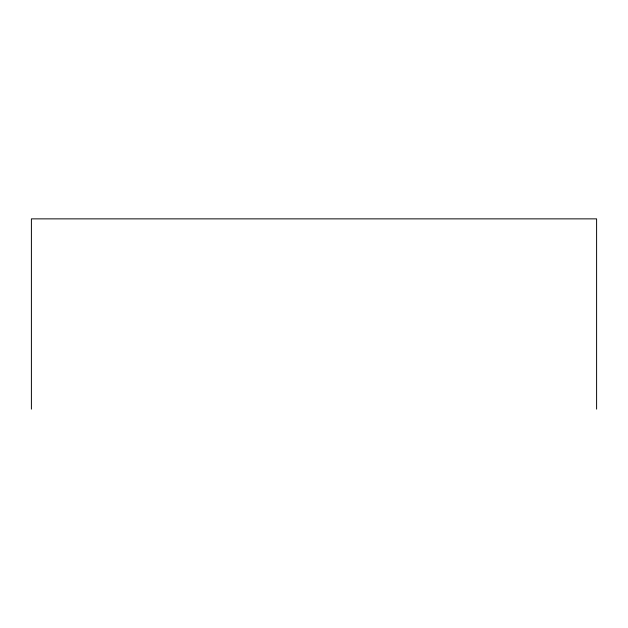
<?xml version="1.0" encoding="UTF-8"?>
<svg xmlns="http://www.w3.org/2000/svg" width="628" height="628" viewBox="0 0 628 628"><rect width="100%" height="100%" fill="white"/><g stroke="black" fill="none" stroke-linecap="round" stroke-linejoin="round"><path stroke-width="0.94" d="M596.6 409.134L596.6 218.866L31.4 218.866L31.4 409.134"/></g></svg>
